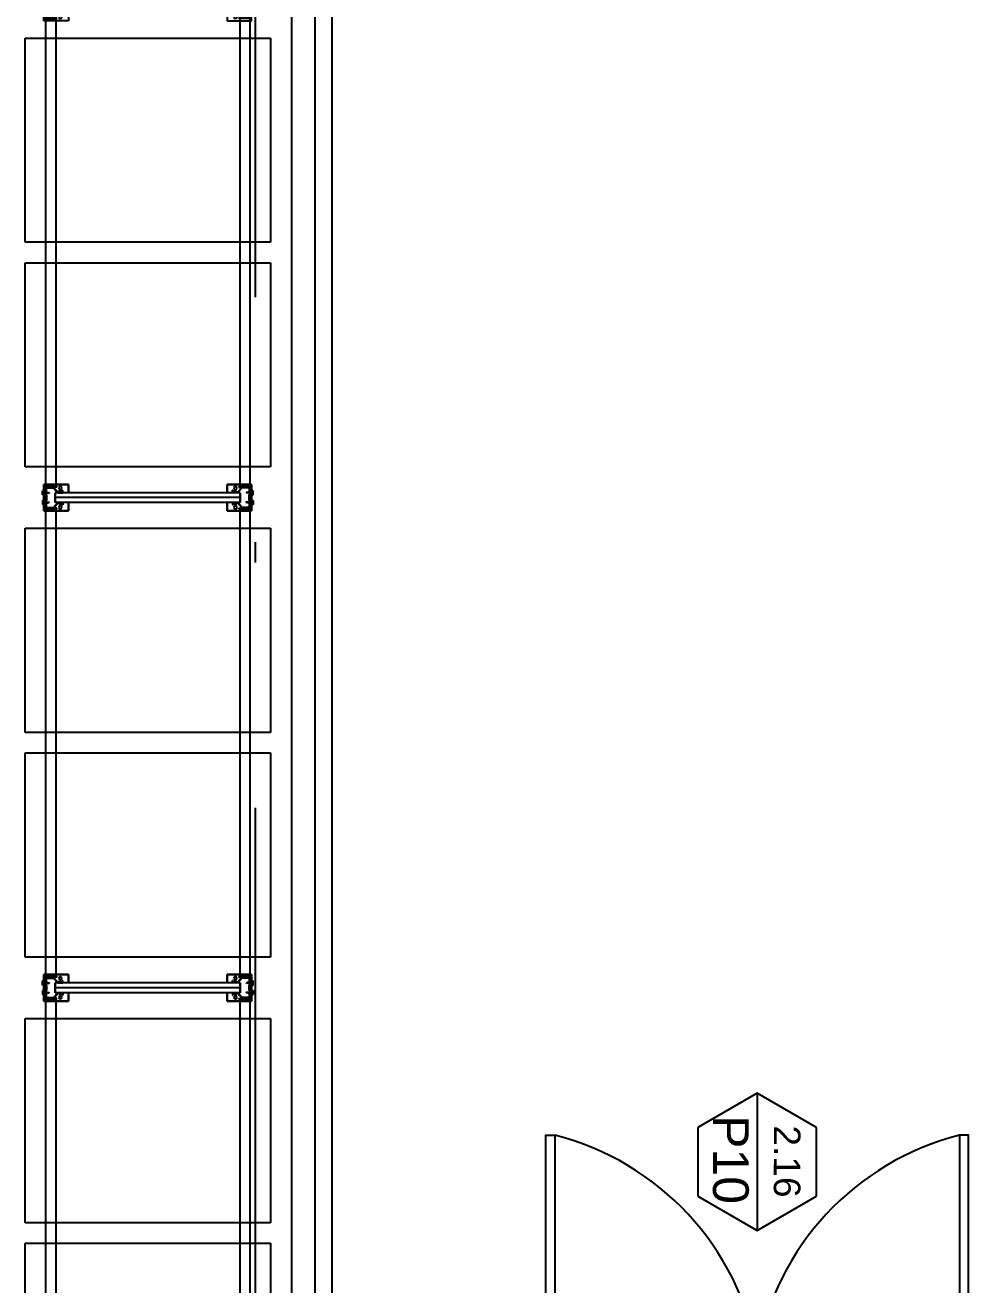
# Model space of a CAD drawing. Header units: metres. Extents: x 0 to 8715937, y -236336 to 216.
# Drawn here: x 169.52 to 174.19, y 52.44 to 58.61 of the extents above; entities that cross this region are included whole.
import ezdxf
from ezdxf.enums import TextEntityAlignment as Align

# ---------------------------------------------------------------- set-up
doc = ezdxf.new("R2010")
doc.units = ezdxf.units.M
doc.header["$MEASUREMENT"] = 0
doc.header["$PDMODE"] = 3
doc.linetypes.add('ACAD_ISO10W100', pattern=[18, 12, -3, 0, -3])
for name, color, linetype in [('0-BLOCK-ARQUITECTURA', 7, 'Continuous'), ('0-BLOCK-EQUIPAMIENTO', 7, 'Continuous'), ('0-BLOCK-ESTRUCTURA', 7, 'Continuous'), ('AAA BAST', 5, 'Continuous'), ('AAA COTAS', 7, 'Continuous'), ('AAA LARG', 1, 'Continuous'), ('AAA PALLETS', 7, 'Continuous'), ('CARPINTERIA', 3, 'Continuous'), ('CARPINTERIA II', 7, 'Continuous'), ('CARPINTERIA III', 252, 'Continuous'), ('COTAS INTERIORES', 2, 'Continuous'), ('EJES', 251, 'ACAD_ISO10W100'), ('MURO', 4, 'Continuous'), ('TXT CARP', 3, 'Continuous')]:
    doc.layers.add(name, color=color, linetype=linetype)
doc.styles.add('AR', font='arial.ttf')
doc.dimstyles.new('CotaLoc0', dxfattribs={"dimtxt": 0.23, "dimasz": 0.18, "dimexe": 0.12, "dimexo": 0.37, "dimgap": 0.07, "dimtad": 1, "dimzin": 0, "dimdsep": 46, "dimtxsty": 'AR', "dimcen": 0.9, "dimclrd": 251, "dimclre": 251, "dimadec": 0, "dimazin": 0, "dimtfac": 1, "dimtofl": 0, "dimtmove": 1, "dimatfit": 3, "dimfxl": 0.18, "dimtolj": 1, "dimtzin": 0, "dimarcsym": 1})

# ---------------------------------------------------------------- blocks, each defined once
blk = doc.blocks.new('puerta doble')
at = {"layer": 'CARPINTERIA', "linetype": 'Continuous', "ltscale": 0.001}
for points in [[(0.06, -0.035), (0.05, -0.035), (0.05, 0), (0, 0), (0, -0.125), (0.06, -0.125), (0.06, -0.035), (0.05, -0.035)], [(2.34, -0.035), (2.35, -0.035), (2.35, 0), (2.4, 0), (2.4, -0.125), (2.34, -0.125), (2.34, -0.035), (2.35, -0.035)]]:
    blk.add_lwpolyline(points, dxfattribs=at)
at = {"layer": 'CARPINTERIA II', "color": 7, "linetype": 'Continuous'}
for points in [[(0.05, 0), (0.05, 1.15), (0.1, 1.15), (0.1, 0)], [(2.35, 0), (2.35, 1.15), (2.3, 1.15), (2.3, 0)]]:
    blk.add_lwpolyline(points, close=True, dxfattribs=at)
at = {"layer": 'CARPINTERIA III', "linetype": 'Continuous'}
blk.add_line((0.06, -0.035), (2.34, -0.035), dxfattribs=at)
for centre, start, end in [((-0.2682, -0.2948), 10.03468, 75.70423), ((2.6682, -0.2948), 104.29577, 169.96533)]:
    blk.add_arc(centre, 1.491, start, end, dxfattribs=at)
blk = doc.blocks.new('DESCARP')
at = {"layer": 'TXT CARP', "lineweight": -3, "ltscale": 0.5}
for p, q in [((0.168, 0.291), (0, 0)), ((0.504, 0.291), (0.168, 0.291)), ((0.672, 0), (0.504, 0.291)), ((0, 0), (0.168, -0.291)), ((0, 0), (0.672, 0)), ((0.504, -0.291), (0.672, 0)), ((0.168, -0.291), (0.504, -0.291))]:
    blk.add_line(p, q, dxfattribs=at)
blk = doc.blocks.new('CARPINTERIA')
at = {"layer": 'TXT CARP', "color": 3, "rotation": 180.0682455120744}
blk.add_blockref('DESCARP', (0.336, 0.0004), dxfattribs=at)
at = {"layer": 'TXT CARP', "style": 'AR'}
blk.add_attdef('DESIGNACION', text='', height=0.175, rotation=0.06833, dxfattribs=at).set_placement((0.0109, 0.1288), align=Align.MIDDLE)
at = {"layer": 'TXT CARP', "ltscale": 0.1, "style": 'AR'}
blk.add_attdef('ANCHO', text='', height=0.13, dxfattribs=at).set_placement((0.002, -0.1466), align=Align.MIDDLE)
blk = doc.blocks.new('DPM-ARQUITECTURA')
at = {"layer": 'MURO', "ltscale": 0.1}
for p, q in [((83.1051, 69.1584), (83.1051, 48.0293)), ((83.3051, 52.2293), (83.3051, 69.1584))]:
    blk.add_line(p, q, dxfattribs=at)
at = {"layer": 'CARPINTERIA', "ltscale": 0.1}
ref = blk.add_blockref('CARPINTERIA', (85.3851, 53.0463), dxfattribs=dict(at, rotation=89.93175448792584))
ref.add_attrib('DESIGNACION', 'P10', dxfattribs={"layer": 'TXT CARP', "height": 0.175, "rotation": 270.00009, "style": 'AR'}).set_placement((85.2563, 53.0574), align=Align.MIDDLE)
ref.add_attrib('ANCHO', '2.16', dxfattribs={"layer": 'TXT CARP', "ltscale": 0.1, "height": 0.13, "rotation": 269.93175, "style": 'AR'}).set_placement((85.5317, 53.0481), align=Align.MIDDLE)
at = {"layer": 'MURO', "xscale": 0.899999999906882, "yscale": 0.899999999906882, "zscale": 0.899999999906882}
blk.add_blockref('puerta doble', (84.3051, 52.1418), dxfattribs=at)
blk = doc.blocks.new('DPM-ESTRUCTURA')
at = {"layer": 'EJES', "ltscale": 0.4}
blk.add_line((82.9278, 113.1801), (82.9278, 41.5801), dxfattribs=at)
blk = doc.blocks.new('1A MODULO SIMPLE')
at = {"layer": 'AAA BAST'}
for points in [[(-2.1307, 1.015), (-2.1307, 1.017), (-2.1407, 1.017), (-2.1407, 1.04), (-2.1167, 1.06), (-2.1167, 1.1), (-2.1567, 1.1), (-2.1567, 1.098), (-2.1767, 1.098), (-2.1767, 1.1), (-2.2167, 1.1), (-2.2167, 1.06), (-2.1927, 1.04), (-2.1927, 1.017), (-2.2027, 1.017), (-2.2027, 1.015), (-2.1907, 1.015), (-2.1907, 1.0409), (-2.2147, 1.0609), (-2.2147, 1.098), (-2.1787, 1.098), (-2.1787, 1.096), (-2.1547, 1.096), (-2.1547, 1.098), (-2.1187, 1.098), (-2.1187, 1.0609), (-2.1427, 1.0409), (-2.1427, 1.015)], [(0.1973, 1.015), (0.1973, 1.017), (0.2073, 1.017), (0.2073, 1.04), (0.1833, 1.06), (0.1833, 1.1), (0.2233, 1.1), (0.2233, 1.098), (0.2433, 1.098), (0.2433, 1.1), (0.2833, 1.1), (0.2833, 1.06), (0.2593, 1.04), (0.2593, 1.017), (0.2693, 1.017), (0.2693, 1.015), (0.2573, 1.015), (0.2573, 1.0409), (0.2813, 1.0609), (0.2813, 1.098), (0.2453, 1.098), (0.2453, 1.096), (0.2213, 1.096), (0.2213, 1.098), (0.1853, 1.098), (0.1853, 1.0609), (0.2093, 1.0409), (0.2093, 1.015)], [(-2.1307, 0.185), (-2.1307, 0.183), (-2.1407, 0.183), (-2.1407, 0.16), (-2.1167, 0.14), (-2.1167, 0.1), (-2.1567, 0.1), (-2.1567, 0.102), (-2.1767, 0.102), (-2.1767, 0.1), (-2.2167, 0.1), (-2.2167, 0.14), (-2.1927, 0.16), (-2.1927, 0.183), (-2.2027, 0.183), (-2.2027, 0.185), (-2.1907, 0.185), (-2.1907, 0.1591), (-2.2147, 0.1391), (-2.2147, 0.102), (-2.1787, 0.102), (-2.1787, 0.104), (-2.1547, 0.104), (-2.1547, 0.102), (-2.1187, 0.102), (-2.1187, 0.1391), (-2.1427, 0.1591), (-2.1427, 0.185)], [(0.1973, 0.185), (0.1973, 0.183), (0.2073, 0.183), (0.2073, 0.16), (0.1833, 0.14), (0.1833, 0.1), (0.2233, 0.1), (0.2233, 0.102), (0.2433, 0.102), (0.2433, 0.1), (0.2833, 0.1), (0.2833, 0.14), (0.2593, 0.16), (0.2593, 0.183), (0.2693, 0.183), (0.2693, 0.185), (0.2573, 0.185), (0.2573, 0.1591), (0.2813, 0.1391), (0.2813, 0.102), (0.2453, 0.102), (0.2453, 0.104), (0.2213, 0.104), (0.2213, 0.102), (0.1853, 0.102), (0.1853, 0.1391), (0.2093, 0.1591), (0.2093, 0.185)]]:
    blk.add_hatch(color=251, dxfattribs=at).paths.add_polyline_path(points)
at = {"layer": 'AAA BAST', "color": 251}
for p, q in [((-2.1802, 1.1152), (-2.2002, 1.1152)), ((-2.2002, 1.1082), (-2.2002, 1.1152)), ((-2.1902, 1.1082), (-2.1902, 1.1152)), ((-2.1802, 1.1082), (-2.1802, 1.1152)), ((-2.1532, 1.1152), (-2.1332, 1.1152)), ((-2.1532, 1.1082), (-2.1532, 1.1152)), ((-2.1432, 1.1082), (-2.1432, 1.1152)), ((-2.1332, 1.1082), (-2.1332, 1.1152)), ((0.2198, 1.1152), (0.1998, 1.1152)), ((0.1998, 1.1082), (0.1998, 1.1152)), ((0.2098, 1.1082), (0.2098, 1.1152)), ((0.2198, 1.1082), (0.2198, 1.1152)), ((0.2468, 1.1152), (0.2668, 1.1152)), ((0.2468, 1.1082), (0.2468, 1.1152)), ((0.2568, 1.1082), (0.2568, 1.1152)), ((0.2668, 1.1082), (0.2668, 1.1152)), ((-2.2167, 1.1082), (-2.2317, 1.1082)), ((-2.2317, 1.1082), (-2.2317, 0.9882)), ((-2.2167, 1.1032), (-2.2317, 1.1032)), ((-2.1167, 1.1082), (-2.2167, 1.1082)), ((-2.2167, 1.1082), (-2.2167, 1.1032)), ((-2.2167, 1.1032), (-2.1167, 1.1032)), ((-2.1767, 1.1), (-2.2167, 1.1)), ((-2.2167, 1.1), (-2.2167, 1.06)), ((-2.2167, 1.06), (-2.1927, 1.04)), ((-2.2147, 1.098), (-2.2147, 1.0609)), ((-2.1787, 1.098), (-2.2147, 1.098)), ((-2.2147, 1.0609), (-2.1907, 1.0409)), ((-2.2067, 1.1), (-2.2067, 1.1032)), ((-2.2067, 1.1032), (-2.1737, 1.1032)), ((-2.1907, 1.053), (-2.1667, 1.053)), ((-2.1907, 0.147), (-2.1907, 1.053)), ((-2.1787, 1.098), (-2.1787, 1.096)), ((-2.1547, 1.096), (-2.1787, 1.096)), ((-2.1767, 1.1), (-2.1767, 1.098)), ((-2.1767, 1.1), (-2.1737, 1.1)), ((-2.1567, 1.098), (-2.1767, 1.098)), ((-2.1737, 1.1), (-2.1737, 1.1032)), ((-2.1667, 1.053), (-2.1427, 1.053)), ((-2.1667, 0.147), (-2.1667, 1.053)), ((-2.1597, 1.1), (-2.1597, 1.1032)), ((-2.1567, 1.1), (-2.1597, 1.1)), ((-2.1167, 1.1), (-2.1567, 1.1)), ((-2.1567, 1.1), (-2.1567, 1.098)), ((-2.1187, 1.098), (-2.1547, 1.098)), ((-2.1547, 1.098), (-2.1547, 1.096)), ((-2.1187, 1.0609), (-2.1427, 1.0409)), ((-2.1427, 0.147), (-2.1427, 1.053)), ((-2.1167, 1.06), (-2.1407, 1.04)), ((-2.1267, 1.1), (-2.1267, 1.1032)), ((-2.1187, 1.098), (-2.1187, 1.0609)), ((-2.1167, 1.1032), (-2.1167, 1.1082)), ((-2.1017, 1.1082), (-2.1167, 1.1082)), ((-2.1167, 1.1032), (-2.1017, 1.1032)), ((-2.1167, 1.1), (-2.1167, 1.06)), ((-2.1017, 0.9882), (-2.1017, 1.1082)), ((0.1683, 0.9882), (0.1683, 1.1082)), ((0.1683, 1.1082), (0.1833, 1.1082)), ((0.1833, 1.1032), (0.1683, 1.1032)), ((0.1833, 1.1032), (0.1833, 1.1082)), ((0.1833, 1.1082), (0.2833, 1.1082)), ((0.2833, 1.1032), (0.1833, 1.1032)), ((0.1833, 1.1), (0.2233, 1.1)), ((0.1833, 1.1), (0.1833, 1.06)), ((0.1833, 1.06), (0.2073, 1.04)), ((0.1853, 1.098), (0.1853, 1.0609)), ((0.1853, 1.098), (0.2213, 1.098)), ((0.1853, 1.0609), (0.2093, 1.0409)), ((0.1933, 1.1), (0.1933, 1.1032)), ((0.2333, 1.053), (0.2093, 1.053)), ((0.2093, 0.147), (0.2093, 1.053)), ((0.2213, 1.098), (0.2213, 1.096)), ((0.2213, 1.096), (0.2453, 1.096)), ((0.2233, 1.1), (0.2233, 1.098)), ((0.2233, 1.1), (0.2263, 1.1)), ((0.2233, 1.098), (0.2433, 1.098)), ((0.2263, 1.1), (0.2263, 1.1032)), ((0.2573, 1.053), (0.2333, 1.053)), ((0.2333, 0.147), (0.2333, 1.053)), ((0.2403, 1.1), (0.2403, 1.1032)), ((0.2733, 1.1032), (0.2403, 1.1032)), ((0.2433, 1.1), (0.2403, 1.1)), ((0.2433, 1.1), (0.2833, 1.1)), ((0.2433, 1.1), (0.2433, 1.098)), ((0.2453, 1.098), (0.2813, 1.098)), ((0.2453, 1.098), (0.2453, 1.096)), ((0.2813, 1.0609), (0.2573, 1.0409)), ((0.2573, 0.147), (0.2573, 1.053)), ((0.2833, 1.06), (0.2593, 1.04)), ((0.2733, 1.1), (0.2733, 1.1032)), ((0.2813, 1.098), (0.2813, 1.0609)), ((0.2833, 1.1082), (0.2833, 1.1032)), ((0.2833, 1.1082), (0.2983, 1.1082)), ((0.2833, 1.1032), (0.2983, 1.1032)), ((0.2833, 1.1), (0.2833, 1.06)), ((0.2983, 1.1082), (0.2983, 0.9882)), ((-2.2317, 0.9882), (-2.1907, 0.9882)), ((-2.1927, 1.017), (-2.2027, 1.017)), ((-2.2027, 1.017), (-2.2027, 1.015)), ((-2.1907, 1.015), (-2.2027, 1.015)), ((-2.1927, 1.036), (-2.1977, 1.036)), ((-2.1977, 1.021), (-2.1977, 1.036)), ((-2.1927, 1.0285), (-2.1977, 1.0285)), ((-2.1927, 1.021), (-2.1977, 1.021)), ((-2.1927, 1.04), (-2.1927, 1.017)), ((-2.1907, 1.0409), (-2.1907, 1.015)), ((-2.1427, 1.0409), (-2.1427, 1.015)), ((-2.1427, 1.015), (-2.1307, 1.015)), ((-2.1427, 0.9882), (-2.1017, 0.9882)), ((-2.1407, 1.04), (-2.1407, 1.017)), ((-2.1357, 1.036), (-2.1407, 1.036)), ((-2.1407, 1.021), (-2.1407, 1.036)), ((-2.1357, 1.0285), (-2.1407, 1.0285)), ((-2.1357, 1.021), (-2.1407, 1.021)), ((-2.1407, 1.017), (-2.1307, 1.017)), ((-2.1357, 1.021), (-2.1357, 1.036)), ((-2.1357, 1.0328), (-2.1307, 1.0328)), ((-2.1357, 1.0243), (-2.1307, 1.0243)), ((-2.1307, 1.0243), (-2.1307, 1.0328)), ((-2.1307, 1.015), (-2.1307, 1.017)), ((0.2093, 0.9882), (0.1683, 0.9882)), ((0.2023, 1.0328), (0.1973, 1.0328)), ((0.1973, 1.0243), (0.1973, 1.0328)), ((0.2023, 1.0243), (0.1973, 1.0243)), ((0.2073, 1.017), (0.1973, 1.017)), ((0.1973, 1.015), (0.1973, 1.017)), ((0.2093, 1.015), (0.1973, 1.015)), ((0.2023, 1.036), (0.2073, 1.036)), ((0.2023, 1.021), (0.2023, 1.036)), ((0.2023, 1.0285), (0.2073, 1.0285)), ((0.2023, 1.021), (0.2073, 1.021)), ((0.2073, 1.04), (0.2073, 1.017)), ((0.2073, 1.021), (0.2073, 1.036)), ((0.2093, 1.0409), (0.2093, 1.015)), ((0.2573, 1.0409), (0.2573, 1.015)), ((0.2573, 1.015), (0.2693, 1.015)), ((0.2983, 0.9882), (0.2573, 0.9882)), ((0.2593, 1.04), (0.2593, 1.017)), ((0.2593, 1.036), (0.2643, 1.036)), ((0.2593, 1.0285), (0.2643, 1.0285)), ((0.2593, 1.021), (0.2643, 1.021)), ((0.2593, 1.017), (0.2693, 1.017)), ((0.2643, 1.021), (0.2643, 1.036)), ((0.2693, 1.017), (0.2693, 1.015)), ((-2.2317, 0.0918), (-2.2317, 0.2118)), ((-2.2317, 0.2118), (-2.1907, 0.2118)), ((-2.1427, 0.2118), (-2.1017, 0.2118)), ((-2.1017, 0.2118), (-2.1017, 0.0918)), ((0.2093, 0.2118), (0.1683, 0.2118)), ((0.1683, 0.2118), (0.1683, 0.0918)), ((0.2983, 0.2118), (0.2573, 0.2118)), ((0.2983, 0.0918), (0.2983, 0.2118)), ((-2.2167, 0.14), (-2.1927, 0.16)), ((-2.2167, 0.1), (-2.2167, 0.14)), ((-2.2147, 0.1391), (-2.1907, 0.1591)), ((-2.2147, 0.102), (-2.2147, 0.1391)), ((-2.1907, 0.185), (-2.2027, 0.185)), ((-2.2027, 0.183), (-2.2027, 0.185)), ((-2.1927, 0.183), (-2.2027, 0.183)), ((-2.1927, 0.1801), (-2.1977, 0.1801)), ((-2.1977, 0.1651), (-2.1977, 0.1801)), ((-2.1927, 0.1726), (-2.1977, 0.1726)), ((-2.1927, 0.1651), (-2.1977, 0.1651)), ((-2.1927, 0.16), (-2.1927, 0.183)), ((-2.1907, 0.1591), (-2.1907, 0.185)), ((-2.1907, 0.147), (-2.1667, 0.147)), ((-2.1667, 0.147), (-2.1427, 0.147)), ((-2.1427, 0.1591), (-2.1427, 0.185)), ((-2.1427, 0.185), (-2.1307, 0.185)), ((-2.1187, 0.1391), (-2.1427, 0.1591)), ((-2.1407, 0.16), (-2.1407, 0.183)), ((-2.1407, 0.183), (-2.1307, 0.183)), ((-2.1357, 0.1801), (-2.1407, 0.1801)), ((-2.1407, 0.1651), (-2.1407, 0.1801)), ((-2.1357, 0.1726), (-2.1407, 0.1726)), ((-2.1357, 0.1651), (-2.1407, 0.1651)), ((-2.1167, 0.14), (-2.1407, 0.16)), ((-2.1357, 0.1651), (-2.1357, 0.1801)), ((-2.1357, 0.1768), (-2.1307, 0.1768)), ((-2.1357, 0.1683), (-2.1307, 0.1683)), ((-2.1307, 0.185), (-2.1307, 0.183)), ((-2.1307, 0.1683), (-2.1307, 0.1768)), ((-2.1187, 0.102), (-2.1187, 0.1391)), ((-2.1167, 0.1), (-2.1167, 0.14)), ((0.1833, 0.14), (0.2073, 0.16)), ((0.1833, 0.1), (0.1833, 0.14)), ((0.1853, 0.1391), (0.2093, 0.1591)), ((0.1853, 0.102), (0.1853, 0.1391)), ((0.2093, 0.185), (0.1973, 0.185)), ((0.1973, 0.185), (0.1973, 0.183)), ((0.2073, 0.183), (0.1973, 0.183)), ((0.2023, 0.1768), (0.1973, 0.1768)), ((0.1973, 0.1683), (0.1973, 0.1768)), ((0.2023, 0.1683), (0.1973, 0.1683)), ((0.2023, 0.1801), (0.2073, 0.1801)), ((0.2023, 0.1651), (0.2023, 0.1801)), ((0.2023, 0.1726), (0.2073, 0.1726)), ((0.2023, 0.1651), (0.2073, 0.1651)), ((0.2073, 0.16), (0.2073, 0.183)), ((0.2073, 0.1651), (0.2073, 0.1801)), ((0.2093, 0.1591), (0.2093, 0.185)), ((0.2333, 0.147), (0.2093, 0.147)), ((0.2573, 0.147), (0.2333, 0.147)), ((0.2573, 0.1591), (0.2573, 0.185)), ((0.2573, 0.185), (0.2693, 0.185)), ((0.2813, 0.1391), (0.2573, 0.1591)), ((0.2593, 0.16), (0.2593, 0.183)), ((0.2593, 0.183), (0.2693, 0.183)), ((0.2593, 0.1801), (0.2643, 0.1801)), ((0.2593, 0.1726), (0.2643, 0.1726)), ((0.2593, 0.1651), (0.2643, 0.1651)), ((0.2833, 0.14), (0.2593, 0.16)), ((0.2643, 0.1651), (0.2643, 0.1801)), ((0.2693, 0.183), (0.2693, 0.185)), ((0.2813, 0.102), (0.2813, 0.1391)), ((0.2833, 0.1), (0.2833, 0.14)), ((-2.2167, 0.0968), (-2.2317, 0.0968)), ((-2.2167, 0.0918), (-2.2317, 0.0918)), ((-2.1767, 0.1), (-2.2167, 0.1)), ((-2.2167, 0.0968), (-2.1167, 0.0968)), ((-2.2167, 0.0918), (-2.2167, 0.0968)), ((-2.1167, 0.0918), (-2.2167, 0.0918)), ((-2.1787, 0.102), (-2.2147, 0.102)), ((-2.2067, 0.1), (-2.2067, 0.0968)), ((-2.2067, 0.0968), (-2.1737, 0.0968)), ((-2.2002, 0.0918), (-2.2002, 0.0848)), ((-2.1802, 0.0848), (-2.2002, 0.0848)), ((-2.1902, 0.0918), (-2.1902, 0.0848)), ((-2.1802, 0.0918), (-2.1802, 0.0848)), ((-2.1787, 0.102), (-2.1787, 0.104)), ((-2.1547, 0.104), (-2.1787, 0.104)), ((-2.1567, 0.102), (-2.1767, 0.102)), ((-2.1767, 0.1), (-2.1767, 0.102)), ((-2.1767, 0.1), (-2.1737, 0.1)), ((-2.1737, 0.1), (-2.1737, 0.0968)), ((-2.1597, 0.1), (-2.1597, 0.0968)), ((-2.1567, 0.1), (-2.1597, 0.1)), ((-2.1567, 0.1), (-2.1567, 0.102)), ((-2.1167, 0.1), (-2.1567, 0.1)), ((-2.1547, 0.102), (-2.1547, 0.104)), ((-2.1187, 0.102), (-2.1547, 0.102)), ((-2.1532, 0.0918), (-2.1532, 0.0848)), ((-2.1532, 0.0848), (-2.1332, 0.0848)), ((-2.1432, 0.0918), (-2.1432, 0.0848)), ((-2.1332, 0.0918), (-2.1332, 0.0848)), ((-2.1267, 0.1), (-2.1267, 0.0968)), ((-2.1167, 0.0968), (-2.1167, 0.0918)), ((-2.1167, 0.0968), (-2.1017, 0.0968)), ((-2.1017, 0.0918), (-2.1167, 0.0918)), ((0.1833, 0.0968), (0.1683, 0.0968)), ((0.1683, 0.0918), (0.1833, 0.0918)), ((0.1833, 0.1), (0.2233, 0.1)), ((0.2833, 0.0968), (0.1833, 0.0968)), ((0.1833, 0.0968), (0.1833, 0.0918)), ((0.1833, 0.0918), (0.2833, 0.0918)), ((0.1853, 0.102), (0.2213, 0.102)), ((0.1933, 0.1), (0.1933, 0.0968)), ((0.1998, 0.0918), (0.1998, 0.0848)), ((0.2198, 0.0848), (0.1998, 0.0848)), ((0.2098, 0.0918), (0.2098, 0.0848)), ((0.2198, 0.0918), (0.2198, 0.0848)), ((0.2213, 0.102), (0.2213, 0.104)), ((0.2213, 0.104), (0.2453, 0.104)), ((0.2233, 0.102), (0.2433, 0.102)), ((0.2233, 0.1), (0.2233, 0.102)), ((0.2233, 0.1), (0.2263, 0.1)), ((0.2263, 0.1), (0.2263, 0.0968)), ((0.2403, 0.1), (0.2403, 0.0968)), ((0.2433, 0.1), (0.2403, 0.1)), ((0.2733, 0.0968), (0.2403, 0.0968)), ((0.2433, 0.1), (0.2433, 0.102)), ((0.2433, 0.1), (0.2833, 0.1)), ((0.2453, 0.102), (0.2453, 0.104)), ((0.2453, 0.102), (0.2813, 0.102)), ((0.2468, 0.0918), (0.2468, 0.0848)), ((0.2468, 0.0848), (0.2668, 0.0848)), ((0.2568, 0.0918), (0.2568, 0.0848)), ((0.2668, 0.0918), (0.2668, 0.0848)), ((0.2733, 0.1), (0.2733, 0.0968)), ((0.2833, 0.0918), (0.2833, 0.0968)), ((0.2833, 0.0968), (0.2983, 0.0968)), ((0.2833, 0.0918), (0.2983, 0.0918))]:
    blk.add_line(p, q, dxfattribs=at)
for centre in [(-2.2141, 1.0285), (-2.1192, 1.0285), (0.1859, 1.0285), (0.2808, 1.0285), (-2.2141, 0.1715), (-2.1192, 0.1715), (0.1859, 0.1715), (0.2808, 0.1715)]:
    blk.add_circle(centre, 0.0075, dxfattribs=at)
at = {"layer": 'AAA LARG', "color": 251}
for p, q in [((-2.1407, 1.105), (-2.1454, 1.0829)), ((-2.1422, 1.0822), (-2.1454, 1.0829)), ((-2.1381, 1.1018), (-2.1422, 1.0822)), ((-2.1407, 1.105), (-2.1117, 1.105)), ((-2.1149, 1.1018), (-2.1381, 1.1018)), ((-2.1149, 1.045), (-2.1149, 1.1018)), ((-2.1117, 1.105), (-2.1117, 1.045)), ((-2.1117, 1.1), (0.1783, 1.1)), ((-2.1117, 1.05), (0.1783, 1.05)), ((0.2073, 1.105), (0.1783, 1.105)), ((0.1783, 1.105), (0.1783, 1.045)), ((0.1815, 1.045), (0.1815, 1.1018)), ((0.1815, 1.1018), (0.2047, 1.1018)), ((0.2047, 1.1018), (0.2089, 1.0822)), ((0.2073, 1.105), (0.212, 1.0829)), ((0.2089, 1.0822), (0.212, 1.0829)), ((-2.1117, 1.045), (-2.1149, 1.045)), ((0.1783, 1.045), (0.1815, 1.045)), ((-2.1117, 0.155), (-2.1149, 0.155)), ((-2.1149, 0.155), (-2.1149, 0.0982)), ((-2.1117, 0.095), (-2.1117, 0.155)), ((-2.1117, 0.15), (0.1783, 0.15)), ((0.1783, 0.095), (0.1783, 0.155)), ((0.1783, 0.155), (0.1815, 0.155)), ((0.1815, 0.155), (0.1815, 0.0982)), ((-2.1422, 0.1178), (-2.1454, 0.1171)), ((-2.1407, 0.095), (-2.1454, 0.1171)), ((-2.1381, 0.0982), (-2.1422, 0.1178)), ((-2.1407, 0.095), (-2.1117, 0.095)), ((-2.1149, 0.0982), (-2.1381, 0.0982)), ((-2.1117, 0.1), (0.1783, 0.1)), ((0.2073, 0.095), (0.1783, 0.095)), ((0.1815, 0.0982), (0.2047, 0.0982)), ((0.2047, 0.0982), (0.2089, 0.1178)), ((0.2073, 0.095), (0.212, 0.1171)), ((0.2089, 0.1178), (0.212, 0.1171))]:
    blk.add_line(p, q, dxfattribs=at)
at = {"layer": 'AAA PALLETS', "color": 251, "ltscale": 0.21}
for p, q in [((-1.0167, 1.2), (-2.0167, 1.2)), ((-2.0167, 1.2), (-2.0167, 0)), ((-1.0167, 0), (-1.0167, 1.2)), ((0.0833, 1.2), (-0.9167, 1.2)), ((-0.9167, 1.2), (-0.9167, 0)), ((0.0833, 0), (0.0833, 1.2)), ((-2.0167, 0), (-1.0167, 0)), ((-0.9167, 0), (0.0833, 0))]:
    blk.add_line(p, q, dxfattribs=at)
blk = doc.blocks.new('DPM-EQUIPAMIENTO')
at = {"layer": 'AAA COTAS', "ltscale": 0.21, "xscale": -1, "rotation": 90}
for p in [(83.0019, 56.5316), (83.0019, 54.1316), (83.0019, 51.7316)]:
    blk.add_blockref('1A MODULO SIMPLE', p, dxfattribs=at)
blk = doc.blocks.new('*D154')
at = {"layer": 'COTAS INTERIORES', "color": 251, "lineweight": -2, "ltscale": 0.1, "transparency": 16777216}
for p, q in [((170.9401, 83.5084), (171.0601, 83.5084)), ((170.9401, 83.3284), (170.9401, 48.0093)), ((170.9401, 47.8293), (171.0601, 47.8293))]:
    blk.add_line(p, q, dxfattribs=at)
at = {"layer": 'COTAS INTERIORES', "color": 251, "ltscale": 0.1, "transparency": 16777216}
for points in [[(170.9101, 83.3284), (170.9701, 83.3284), (170.9401, 83.5084)], [(170.9101, 48.0093), (170.9701, 48.0093), (170.9401, 47.8293)]]:
    blk.add_solid(points, dxfattribs=at)
at = {"layer": 'Defpoints', "color": 0, "ltscale": 0.1, "transparency": 16777216}
for p in [(170.8251, 83.5084), (170.8251, 47.8293), (170.9401, 47.8293)]:
    blk.add_point(p, dxfattribs=at)
at = {"layer": 'COTAS INTERIORES', "color": 0, "ltscale": 0.1, "transparency": 16777216, "insert": (170.7526, 65.6688), "char_height": 0.23, "attachment_point": 5, "rotation": 90, "style": 'AR'}
blk.add_mtext('\\A1;35.68', dxfattribs=at)

msp = doc.modelspace()

# ---------------------------------------------------------------- block references
at = {"layer": '0-BLOCK-ARQUITECTURA'}
msp.add_blockref('DPM-ARQUITECTURA', (87.72, 0), dxfattribs=at)
at = {"layer": '0-BLOCK-EQUIPAMIENTO'}
msp.add_blockref('DPM-EQUIPAMIENTO', (87.72, 0), dxfattribs=at)
at = {"layer": '0-BLOCK-ESTRUCTURA', "ltscale": 0.1}
msp.add_blockref('DPM-ESTRUCTURA', (87.72, 0), dxfattribs=at)

# ---------------------------------------------------------------- dimensions: what is measured, and where the dimension line sits
at = {"layer": 'COTAS INTERIORES', "ltscale": 0.1}
dim = msp.add_linear_dim(base=(170.9401, 47.8293), p1=(170.8251, 83.5084), p2=(170.8251, 47.8293), angle=90, dimstyle='CotaLoc0', override={"dimfxlon": 1}, dxfattribs=at)
dim.commit()
dim.dimension.update_dxf_attribs({"geometry": '*D154', "text_midpoint": (170.7526, 65.6688)})

doc.saveas('drawing.dxf')
